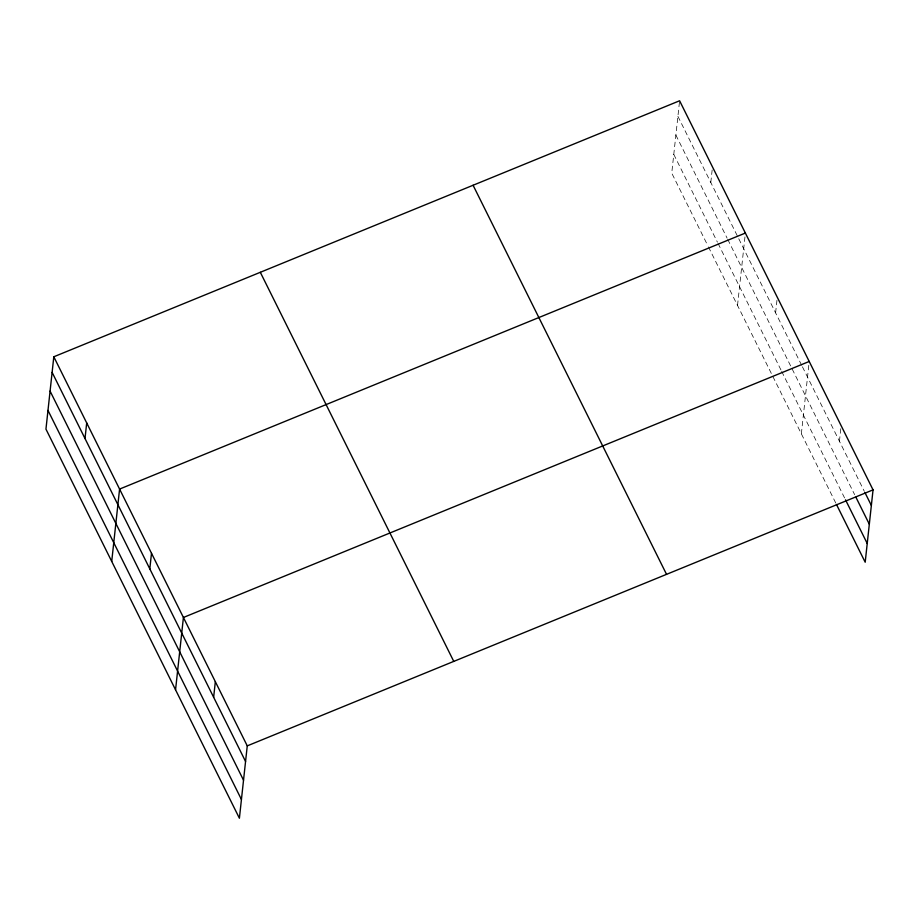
<?xml version="1.0" encoding="UTF-8"?>
<svg xmlns="http://www.w3.org/2000/svg" width="919" height="919" viewBox="0 0 919 919"><rect width="100%" height="100%" fill="white"/><g stroke="black" fill="none" stroke-linecap="round" stroke-linejoin="round"><path stroke-width="0.69" stroke-dasharray="4.59 3.45" d="M679.451 102.181L671.743 173.128L707.791 245.626M710.801 182.502L712.489 166.913M737.52 305.418L745.229 234.483M775.602 312.851L777.141 298.675M801.357 433.814L809.065 362.879M839.438 441.258L841.126 425.658M677.912 116.357L801.77 365.498M802.413 366.784L864.331 491.332M675.879 135.093L727.101 238.124M727.733 239.399L854.636 494.652M673.776 154.392L717.417 242.168M718.049 243.432L781.047 370.139M781.678 371.425L844.883 498.546M708.423 246.901L835.831 503.152"/><path stroke-width="1.38" d="M53.807 356.779L45.95 429.139L239.399 818.232L247.257 745.872L53.807 356.779L679.601 100.768L873.05 489.861L865.193 562.221L836.462 504.439M85.007 438.524L86.696 422.924M111.716 561.429L119.585 489.08L745.378 233.058M149.808 568.872L151.497 553.272M175.552 689.836L183.421 617.476L809.214 361.466M213.645 697.268L215.333 681.68M247.257 745.872L873.05 489.861M864.974 492.618L871.361 505.45M855.911 497.225L869.317 524.186M845.526 499.833L867.226 543.485M473.09 185.259L666.539 574.341M260.318 272.3L453.768 661.393M52.119 372.379L245.557 761.472M50.085 391.103L243.524 780.197M47.983 410.402L241.433 799.496"/></g></svg>
